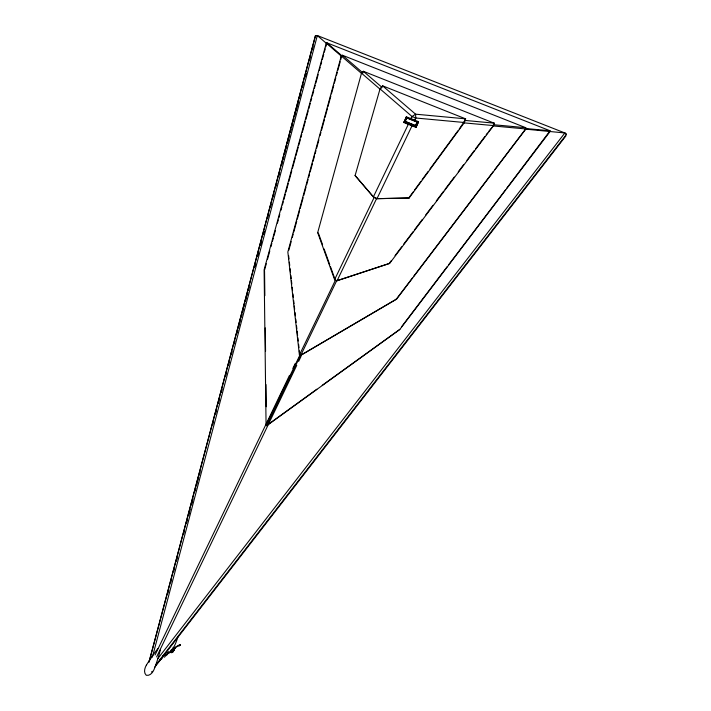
<?xml version="1.0" encoding="UTF-8"?>
<svg xmlns="http://www.w3.org/2000/svg" width="711" height="711" viewBox="0 0 711 711"><rect width="100%" height="100%" fill="white"/><g stroke="black" fill="none" stroke-linecap="round" stroke-linejoin="round"><path stroke-width="1.07" d="M418.468 122.23L418.477 121.661L406.363 116.8L403.884 122.541L415.979 127.411L418.468 122.23L416.797 121.554M179.901 645.348C179.856 643.704 181.092 645.286 179.43 645.615M459.208 129.047L465.03 120.435L494.074 123.136L493.567 125.598L389.637 263.425L337.094 280.721L335.37 280.276L334.605 279.636L317.693 232.621L361.508 73.171L363.339 71.278L494.074 123.136L493.487 124.718L525.767 127.713L525.891 128.975L396.569 299.162L300.238 355.527L299.42 354.985L287.848 251.987L341.289 55.973L342.426 55.245L525.767 127.713L525.456 128.504L550.065 130.78L550.136 131.411L399.858 329.397L266.705 425.702L266.074 425.418L264.11 269.825L326.296 43.167L326.864 42.811L550.065 130.78L506.836 188.095M150.234 659.71L151.088 656.493M167.912 593.152L168.774 589.926M170.764 582.416L171.627 579.189M173.617 571.68L174.471 568.453M176.47 560.943L177.323 557.717M183.598 534.094L184.46 530.877M186.451 523.358L187.313 520.141M189.304 512.622L190.166 509.405M192.157 501.886L193.019 498.669M195.01 491.15L195.863 487.933M196.44 485.782L197.294 482.565M197.862 480.414L198.716 477.197M199.293 475.046L200.147 471.828M212.696 424.591L213.549 421.365M215.549 413.855L216.402 410.629M218.401 403.119L219.255 399.893M221.254 392.383L222.108 389.157M225.529 376.279L226.382 373.053M228.382 365.534L229.235 362.317M231.235 354.798L232.088 351.581M234.088 344.062L234.941 340.845M236.941 333.326L237.794 330.108M238.363 327.958L239.225 324.74M239.794 322.59L240.647 319.372M241.216 317.222L242.078 314.004M242.647 311.853L243.5 308.636M244.069 306.485L244.922 303.268M245.499 301.117L246.353 297.9M246.921 295.749L247.775 292.532M248.352 290.381L249.206 287.164M254.627 266.767L255.48 263.541M258.333 252.805L257.48 256.031L258.422 252.858M260.324 245.295L261.186 242.069M263.177 234.559L264.039 231.333M267.46 218.455L268.314 215.229M270.313 207.71L271.167 204.492M273.166 196.974L274.019 193.756M276.019 186.238L276.872 183.02M278.872 175.501L279.725 172.284M281.716 164.765L282.578 161.548M283.147 159.397L284 156.18M284.569 154.029L285.431 150.812M286 148.661L286.853 145.444M287.422 143.293L288.284 140.076M288.853 137.925L289.706 134.708M290.275 132.557L291.137 129.34M291.706 127.189L292.559 123.972M293.128 121.821L293.981 118.604M294.558 116.453L295.412 113.236M295.98 111.085L298.265 102.5M299.402 98.207L300.255 94.981M302.255 87.471L303.108 84.245M305.108 76.735L305.961 73.509M309.383 60.631L310.245 57.404M312.236 49.894L313.098 46.668M188.619 515.644L189.473 512.427M191.463 504.917L192.317 501.699M254.716 266.803L255.578 263.585M260.422 245.348L261.275 242.131M263.266 234.621L264.119 231.404M305.152 76.948L306.006 73.731M152.358 657.168L317.328 35.55L564.872 132.966L566.463 134.388L564.872 132.966L525.518 129.135L494.714 169.662M148.999 661.968L315.48 35.594L317.328 35.55L326.66 43.602L325.78 46.81M149.097 661.95L315.48 35.594M288.835 250.174L291.172 241.607M292.337 237.332L293.208 234.115M293.794 231.973L296.709 221.272M297.296 219.13L299.633 210.563M300.211 208.421L303.126 197.72M303.713 195.578L306.05 187.011M306.628 184.869L308.094 179.519M308.672 177.377L309.552 174.168M310.129 172.026L312.467 163.459M313.053 161.326L314.511 155.967M315.089 153.825L315.968 150.616M316.546 148.475L318.884 139.907M320.048 135.632L320.928 132.415M321.514 130.273L324.429 119.572M325.007 117.431L327.344 108.863M327.931 106.721L330.846 96.021M331.433 93.879L333.761 85.311M334.348 83.169L335.805 77.819M336.392 75.677L337.263 72.469M337.849 70.327L340.178 61.759M340.765 59.626L341.289 55.973L361.366 73.304M264.528 270.136L266.287 263.728M267.46 259.453L269.807 250.903M270.98 246.628L271.851 243.42M272.437 241.287L273.317 238.078M273.904 235.945L275.37 230.604M277.423 223.121L278.303 219.912M278.89 217.779L279.77 214.571M280.943 210.296L281.823 207.097M282.409 204.955L283.28 201.746M283.867 199.613L285.333 194.272M285.92 192.13L288.266 183.58M288.853 181.447L291.786 170.764M292.372 168.623L295.296 157.94M295.883 155.798L298.229 147.257M298.816 145.115L300.282 139.774M300.869 137.641L301.748 134.432M302.335 132.29L305.268 121.608M305.846 119.475L308.192 110.925M308.778 108.783L310.245 103.442M310.831 101.309L311.711 98.1M312.298 95.958L313.764 90.617M314.351 88.484L315.231 85.276M315.817 83.143L318.155 74.593M319.328 70.318L320.208 67.11M320.794 64.977L321.674 61.768M322.261 59.635L323.727 54.285M324.314 52.152L325.194 48.943M355.1 175.546L380.038 88.893L382.554 85.8L465.598 118.835L464.407 122.514L409.145 197.996L376.546 198.68L373.364 196.903L355.1 175.546L374.066 197.64L334.605 279.636L337.094 280.721L376.546 198.68L409.145 197.996M565.956 135.845L154.607 667.398M465.03 120.435L465.598 118.835L415.571 114.178L382.554 85.8M170.791 650.449C173.946 646.512 172.418 652.805 170.978 651.267M162.881 655.746C172.426 653.507 175.386 644.726 178.088 636.354M362.583 73.109L363.339 71.278L382.074 87.409L380.038 88.893L412.06 116.524L415.775 118.008L464.407 122.514L463.75 122.843L465.598 118.835M493.265 124.994L494.074 123.136M162.721 656.182L161.912 658.35A1.164 1.102 85.7 0 1 160.348 659.177M166.774 654.102L168.285 651.898M168.498 652.005L167.281 654.635L164.97 656.404A0.933 0.889 85.5 0 1 164.028 657.16M173.68 650.218L174.337 648.796M174.773 648.023L173.208 650.467M179.847 645.259L179.128 646.006M156.624 656.937L296.745 365.33M298.664 361.339L301.064 356.344M415.517 125.714L417.241 121.999L406.816 117.813L405.092 121.394L415.517 125.714L417.241 121.999M415.979 127.411L418.477 121.661M403.884 122.541L406.363 116.8M405.092 121.519L406.816 117.813M408.541 123.838L373.364 196.903L377.088 198.458L412.256 125.332M410.736 119.261L412.06 116.524L415.571 114.178L415.775 118.008L414.451 120.754M155.096 654.929L289.493 375.408M292.852 368.422L295.261 363.428M266.074 425.418L299.829 355.26L299.331 350.879M266.705 425.702L300.451 355.536L396.285 299.189L412.353 278.045M146.359 665.158C144.644 668.029 143.426 672.579 146.182 675.183A1.013 0.96 -74.1 0 0 146.404 675.299C150.11 676.054 152.981 672.277 154.18 669.22A174.444 160.57 -62.1 0 0 160.384 649.916M414.273 120.541L415.775 118.008M410.558 119.048L412.06 116.524M173.973 650.272L173.164 650.698M408.558 198.218L413.1 192.006M414.397 190.237L420.894 181.367M422.192 179.59L428.04 171.609M429.986 168.951L457.911 130.824M330.482 266.705L335.37 280.276L299.42 354.985L300.664 355.553L336.614 280.818L389.077 263.541L391.068 260.893M395.067 255.605L401.715 246.779M403.715 244.131L413.029 231.786M414.353 230.017L422.343 219.432M425.667 215.024L432.99 205.319M436.314 200.911L443.628 191.206M444.962 189.437L454.276 177.092M458.266 171.795L463.59 164.739M466.914 160.331L474.237 150.625M475.57 148.857L484.884 136.512M486.208 134.743L487.542 132.975M488.875 131.215L493.567 125.598L463.75 122.843M401.582 326.758L447.175 266.696M448.517 264.927L505.503 189.855M413.695 276.277L493.381 171.431M157.78 658.644L564.872 132.966M155.558 665.309L566.463 134.388M267.407 424.991L316.857 389.228M322.252 385.326L399.858 329.397M160.393 659.444L161.077 659.044M167.369 653.889L171.786 651.32M174.497 648.121L180.452 644.699M173.991 647.623L174.666 648.085M174.079 647.908L180.043 644.486M525.145 129.286L525.891 128.975L492.865 125.918M389.077 263.541L389.637 263.425M396 299.224L396.569 299.162M315.506 35.799L317.328 35.55M406.816 117.937L417.241 122.123M405.092 121.394L415.517 125.589M403.866 121.972L415.979 126.851M174.959 647.979L173.786 647.374L175.057 647.925L173.164 651.791A1.582 1.502 85.3 0 1 171.742 652.307M173.031 647.374L174.826 648.299L172.533 652.165A1.582 1.511 85.4 0 1 169.965 651.632M362.877 72.886L342.426 55.245L342.204 56.045L326.864 42.811L326.66 43.602L326.296 43.167L341.644 56.409M361.508 73.171L379.878 89.026M317.693 232.621L318.457 233.306L322.59 244.788M324.1 248.957L329.735 264.616M288.622 255.605L288.986 258.884M289.359 262.172L289.733 265.461M290.097 268.74L290.47 272.029M290.835 275.317L291.208 278.596M291.457 280.792L291.821 284.071M292.194 287.36L292.559 290.648M292.932 293.927L293.296 297.216M293.67 300.504L294.043 303.784M294.283 305.979L294.656 309.258M295.021 312.547L295.394 315.835M295.767 319.115L296.132 322.403M296.505 325.691L296.869 328.971M297.118 331.166L297.607 335.548M297.856 337.734L298.229 341.022M298.593 344.302L298.967 347.59M264.545 271.247L264.856 295.687M265.265 327.895L265.559 351.225M265.985 384.544L266.27 406.754M161.228 658.342L161.237 658.75A1.164 1.111 85.7 0 1 159.655 659.586M159.993 659.31A0.951 0.898 85.7 0 1 159.655 659.897M161.024 658.706A0.942 0.898 85.7 0 1 160.073 659.479M146.368 665.158A186.691 175.777 86.9 0 1 157.851 648.61M152.27 671.264A2.96 2.791 -73.9 0 1 151.541 671.975M161.593 658.635A0.942 0.898 85.7 0 1 160.437 658.981M160.162 659.346A1.129 1.067 85.7 0 1 159.762 660.039M171.049 651.943A1.582 1.502 85.3 0 1 170.782 651.632"/></g></svg>
